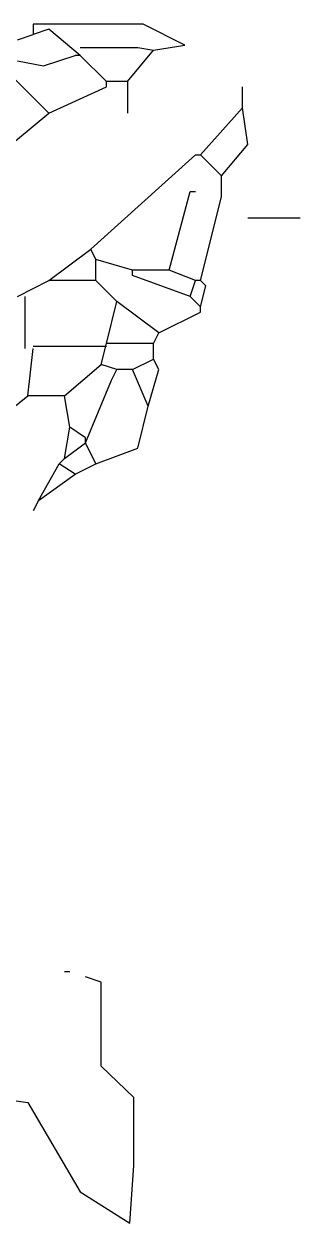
# Model space of a CAD drawing. Header units: millimetres. Extents: x 284148 to 331264, y 78716 to 101523.
# Drawn here: x 313743 to 313989, y 85962 to 87031 of the extents above; entities that cross this region are included whole.
import ezdxf

# ---------------------------------------------------------------- set-up
doc = ezdxf.new("R2010")
doc.units = ezdxf.units.MM

# ---------------------------------------------------------------- blocks, each defined once
blk = doc.blocks.new('A$C6DBE0424')
at = {"linetype": 'Continuous'}
for p, q in [((1992.7, 2884), (1894.6, 2884)), ((1894.6, 2884), (1894.6, 2874.7)), ((1908.6, 2879.3), (1894.6, 2874.7)), ((1936.7, 2856), (1908.6, 2879.3)), ((2030, 2865.3), (1992.7, 2884)), ((1880.7, 2870), (1894.6, 2874.7)), ((2002, 2860.7), (2030, 2865.3)), ((1904, 2846.7), (1932, 2856)), ((1936.7, 2856), (1932, 2856)), ((1936.7, 2863), (1988, 2863)), ((1960, 2832.7), (1936.7, 2856)), ((1978.7, 2832.7), (2002, 2860.7)), ((1988, 2863), (2002, 2860.7)), ((1880.7, 2851.3), (1904, 2846.7)), ((1908.6, 2804.7), (1871.3, 2842)), ((1960, 2828), (1960, 2832.7)), ((1978.7, 2832.7), (1960, 2832.7)), ((1978.7, 2832.7), (1978.7, 2804.7)), ((1908.6, 2804.7), (1960, 2828)), ((2081.3, 2809.3), (2081.3, 2828)), ((1866.7, 2769.7), (1908.6, 2804.7)), ((2044, 2767.3), (2081.3, 2809.3)), ((2086, 2776.7), (2081.3, 2809.3)), ((2062.6, 2748.7), (2086, 2776.7)), ((1946, 2683.3), (2039.3, 2767.3)), ((2039.3, 2767.3), (2044, 2767.3)), ((2062.6, 2748.7), (2044, 2767.3)), ((2062.6, 2730), (2062.6, 2748.7)), ((2016, 2664.7), (2034.7, 2734.7)), ((2034.7, 2734.7), (2039.3, 2734.7)), ((2044, 2655.3), (2062.6, 2730)), ((2086, 2711.3), (2132.7, 2711.3)), ((1908.6, 2655.3), (1946, 2683.3)), ((1950.6, 2674), (1946, 2683.3)), ((1950.6, 2655.3), (1950.6, 2674)), ((1983.3, 2664.7), (1950.6, 2674)), ((1983.3, 2660), (1983.3, 2664.7)), ((2016, 2664.7), (1983.3, 2664.7)), ((2039.3, 2655.3), (2016, 2664.7)), ((1880.7, 2641.3), (1908.6, 2655.3)), ((1950.6, 2655.3), (1908.6, 2655.3)), ((1969.3, 2636.7), (1950.6, 2655.3)), ((2034.7, 2641.3), (1983.3, 2660)), ((2034.7, 2641.3), (2039.3, 2655.3)), ((2044, 2655.3), (2039.3, 2655.3)), ((2048.6, 2650.7), (2044, 2655.3)), ((2044, 2632), (2048.6, 2650.7)), ((1887.6, 2594.7), (1887.6, 2641.3)), ((2044, 2632), (2034.7, 2641.3)), ((1960, 2599.3), (1969.3, 2636.7)), ((2006.6, 2608.7), (1969.3, 2636.7)), ((2044, 2627.3), (2044, 2632)), ((2006.6, 2608.7), (2044, 2627.3)), ((2002, 2599.3), (2006.6, 2608.7)), ((1894.6, 2597), (1960, 2597)), ((1955.3, 2580.7), (1960, 2599.3)), ((2002, 2599.3), (1960, 2599.3)), ((2002, 2585.3), (2002, 2599.3)), ((1890, 2552.7), (1894.6, 2594.7)), ((1922.7, 2552.7), (1955.3, 2580.7)), ((1969.3, 2576), (1955.3, 2580.7)), ((1964.6, 2566.7), (1969.3, 2576)), ((1983.3, 2576), (1969.3, 2576)), ((1983.3, 2576), (2002, 2585.3)), ((1997.3, 2543.3), (1983.3, 2576)), ((1997.3, 2543.3), (2006.6, 2576)), ((2006.6, 2576), (2002, 2585.3)), ((1941.3, 2510.7), (1964.6, 2566.7)), ((1866.7, 2534), (1890, 2552.7)), ((1922.7, 2552.7), (1890, 2552.7)), ((1927.3, 2524.7), (1922.7, 2552.7)), ((1988, 2506), (1997.3, 2543.3)), ((1922.7, 2496.7), (1927.3, 2524.7)), ((1941.3, 2515.3), (1927.3, 2524.7)), ((1941.3, 2510.7), (1941.3, 2515.3)), ((1922.7, 2496.7), (1941.3, 2510.7)), ((1950.6, 2492), (1941.3, 2510.7)), ((1950.6, 2492), (1988, 2506)), ((1899.3, 2459.3), (1918, 2492)), ((1918, 2492), (1922.7, 2496.7)), ((1932, 2482.7), (1918, 2492)), ((1932, 2482.7), (1950.6, 2492)), ((1899.3, 2459.3), (1932, 2482.7)), ((1899.3, 2459.3), (1894.6, 2450)), ((1927.3, 2039.3), (1922.7, 2039.3)), ((1955.3, 2030), (1941.3, 2034.7)), ((1955.3, 1955.3), (1955.3, 2030)), ((1984.5, 1927.3), (1955.3, 1955.3)), ((1857.3, 1927.3), (1890, 1922.7)), ((1984.5, 1866.7), (1984.5, 1927.3)), ((1890, 1922.7), (1936.7, 1843.3)), ((1981, 1815.3), (1984.5, 1866.7)), ((1936.7, 1843.3), (1981, 1815.3))]:
    blk.add_line(p, q, dxfattribs=at)

msp = doc.modelspace()

# ---------------------------------------------------------------- block references
msp.add_blockref('A$C6DBE0424', (311856.6, 84147.1))

doc.saveas('drawing.dxf')
